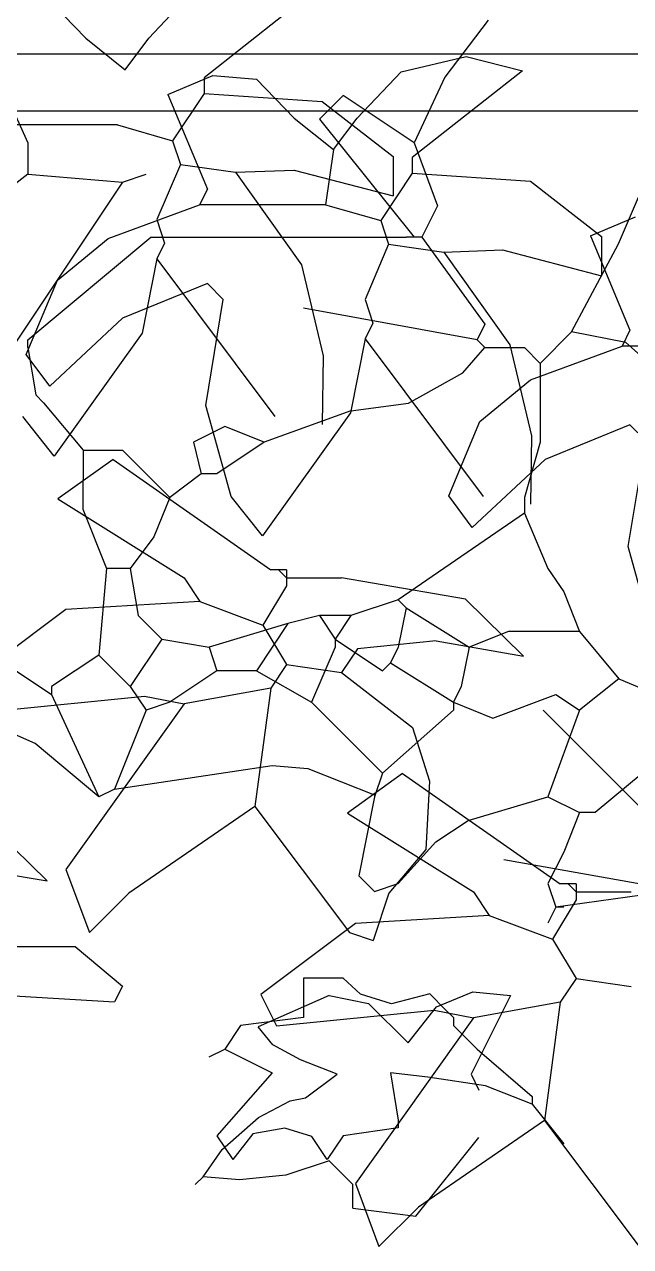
# Model space of a CAD drawing. Header units: millimetres. Extents: x 182 to 305, y 81 to 164.
# Drawn here: x 260.4398 to 260.5463, y 109.4182 to 109.6328 of the extents above; entities that cross this region are included whole.
import ezdxf

# ---------------------------------------------------------------- set-up
doc = ezdxf.new("R2010")
doc.units = ezdxf.units.MM
doc.layers.add('86', color=7, linetype='Continuous')
doc.layers.add('LF', color=7, linetype='Continuous')

msp = doc.modelspace()

# ---------------------------------------------------------------- linework, layer by layer
at = {"layer": '86', "color": 252}
for p, q in [((260.446694, 109.634407), (260.450611, 109.630367)), ((260.446694, 109.634407), (260.450611, 109.630367)), ((260.461679, 109.630367), (260.465509, 109.634407)), ((260.461679, 109.630367), (260.465509, 109.634407)), ((260.485312, 109.634407), (260.471368, 109.623451)), ((260.485312, 109.634407), (260.471368, 109.623451)), ((260.521264, 109.633545), (260.513639, 109.62356)), ((260.521264, 109.633545), (260.513639, 109.62356)), ((260.450611, 109.630367), (260.457527, 109.624834)), ((260.450611, 109.630367), (260.457527, 109.624834)), ((260.457527, 109.624834), (260.461679, 109.630367)), ((260.457527, 109.624834), (260.461679, 109.630367)), ((260.433511, 109.627256), (260.440432, 109.612033)), ((260.433511, 109.627256), (260.440432, 109.612033)), ((260.505982, 109.624506), (260.51742, 109.627169)), ((260.505982, 109.624506), (260.51742, 109.627169)), ((260.51742, 109.627169), (260.527308, 109.624654)), ((260.51742, 109.627169), (260.527308, 109.624654)), ((260.498248, 109.616351), (260.505982, 109.624506)), ((260.498248, 109.616351), (260.505982, 109.624506)), ((260.527308, 109.624654), (260.507938, 109.609434)), ((260.527308, 109.624654), (260.507938, 109.609434)), ((260.465037, 109.620503), (260.472938, 109.623841)), ((260.465037, 109.620503), (260.472938, 109.623841)), ((260.471368, 109.623451), (260.471368, 109.620682)), ((260.471368, 109.623451), (260.471368, 109.620682)), ((260.472938, 109.623841), (260.480564, 109.623175)), ((260.472938, 109.623841), (260.480564, 109.623175)), ((260.480564, 109.623175), (260.487181, 109.616351)), ((260.480564, 109.623175), (260.487181, 109.616351)), ((260.513639, 109.62356), (260.508237, 109.612033)), ((260.513639, 109.62356), (260.508237, 109.612033)), ((260.465037, 109.620503), (260.471957, 109.603896)), ((260.465037, 109.620503), (260.471957, 109.603896)), ((260.471368, 109.620682), (260.46583, 109.612379)), ((260.471368, 109.620682), (260.46583, 109.612379)), ((260.471368, 109.620682), (260.492125, 109.6193)), ((260.471368, 109.620682), (260.492125, 109.6193)), ((260.495782, 109.620336), (260.491631, 109.616185)), ((260.495782, 109.620336), (260.491631, 109.616185)), ((260.508237, 109.612033), (260.495782, 109.620336)), ((260.508237, 109.612033), (260.495782, 109.620336)), ((260.492125, 109.6193), (260.504579, 109.60961)), ((260.492125, 109.6193), (260.504579, 109.60961)), ((260.487181, 109.616351), (260.494097, 109.610817)), ((260.487181, 109.616351), (260.494097, 109.610817)), ((260.491631, 109.616185), (260.508237, 109.595427)), ((260.491631, 109.616185), (260.508237, 109.595427)), ((260.494097, 109.610817), (260.498248, 109.616351)), ((260.494097, 109.610817), (260.498248, 109.616351)), ((260.456145, 109.615148), (260.434005, 109.615148)), ((260.456145, 109.615148), (260.434005, 109.615148)), ((260.456145, 109.615148), (260.46583, 109.612379)), ((260.456145, 109.615148), (260.46583, 109.612379)), ((260.440432, 109.612033), (260.440432, 109.606499)), ((260.440432, 109.612033), (260.440432, 109.606499)), ((260.46583, 109.612379), (260.467217, 109.608228)), ((260.46583, 109.612379), (260.467217, 109.608228)), ((260.508237, 109.612033), (260.512388, 109.600961)), ((260.508237, 109.612033), (260.512388, 109.600961)), ((260.494097, 109.610817), (260.492714, 109.601132)), ((260.494097, 109.610817), (260.492714, 109.601132)), ((260.504579, 109.60961), (260.504579, 109.602694)), ((260.504579, 109.60961), (260.504579, 109.602694)), ((260.507938, 109.609434), (260.507938, 109.606665)), ((260.507938, 109.609434), (260.507938, 109.606665)), ((260.54414, 109.594268), (260.551133, 109.610651)), ((260.54414, 109.594268), (260.551133, 109.610651)), ((260.467217, 109.608228), (260.463065, 109.598543)), ((260.467217, 109.608228), (260.463065, 109.598543)), ((260.467217, 109.608228), (260.476902, 109.606845)), ((260.467217, 109.608228), (260.476902, 109.606845)), ((260.476903, 109.606846), (260.487205, 109.607235)), ((260.476903, 109.606846), (260.487205, 109.607235)), ((260.487205, 109.607235), (260.504579, 109.602694)), ((260.487205, 109.607235), (260.504579, 109.602694)), ((260.440432, 109.606499), (260.427977, 109.59681)), ((260.440432, 109.606499), (260.427977, 109.59681)), ((260.457037, 109.605113), (260.438082, 109.576694)), ((260.457037, 109.605113), (260.438082, 109.576694)), ((260.440432, 109.606499), (260.457037, 109.605113)), ((260.440432, 109.606499), (260.457037, 109.605113)), ((260.457037, 109.605113), (260.461189, 109.606499)), ((260.457037, 109.605113), (260.461189, 109.606499)), ((260.476903, 109.606845), (260.488475, 109.590592)), ((260.476903, 109.606845), (260.488475, 109.590592)), ((260.507938, 109.606665), (260.5024, 109.598363)), ((260.507938, 109.606665), (260.5024, 109.598363)), ((260.507938, 109.606665), (260.528695, 109.605283)), ((260.507938, 109.606665), (260.528695, 109.605283)), ((260.528695, 109.605283), (260.541149, 109.595594)), ((260.528695, 109.605283), (260.541149, 109.595594)), ((260.471957, 109.603896), (260.470575, 109.601132)), ((260.471957, 109.603896), (260.470575, 109.601132)), ((260.45451, 109.595215), (260.470575, 109.601132)), ((260.45451, 109.595215), (260.470575, 109.601132)), ((260.492714, 109.601132), (260.470575, 109.601132)), ((260.492714, 109.601132), (260.470575, 109.601132)), ((260.492714, 109.601132), (260.5024, 109.598363)), ((260.492714, 109.601132), (260.5024, 109.598363)), ((260.512388, 109.600961), (260.509619, 109.595427)), ((260.512388, 109.600961), (260.509619, 109.595427)), ((260.463065, 109.598543), (260.464448, 109.594391)), ((260.463065, 109.598543), (260.464448, 109.594391)), ((260.539234, 109.595702), (260.547135, 109.59904)), ((260.539234, 109.595702), (260.547135, 109.59904)), ((260.5024, 109.598363), (260.503786, 109.594211)), ((260.5024, 109.598363), (260.503786, 109.594211)), ((260.440432, 109.577439), (260.462019, 109.595427)), ((260.440432, 109.577439), (260.462019, 109.595427)), ((260.445614, 109.587892), (260.45451, 109.595215)), ((260.445614, 109.587892), (260.45451, 109.595215)), ((260.462019, 109.595427), (260.506854, 109.595427)), ((260.462019, 109.595427), (260.506854, 109.595427)), ((260.464448, 109.594391), (260.463065, 109.591622)), ((260.464448, 109.594391), (260.463065, 109.591622)), ((260.503786, 109.594211), (260.499635, 109.584526)), ((260.503786, 109.594211), (260.499635, 109.584526)), ((260.503786, 109.594211), (260.513472, 109.592829)), ((260.503786, 109.594211), (260.513472, 109.592829)), ((260.508237, 109.595427), (260.506854, 109.595427)), ((260.508237, 109.595427), (260.506854, 109.595427)), ((260.509619, 109.595427), (260.508237, 109.595427)), ((260.509619, 109.595427), (260.508237, 109.595427)), ((260.509619, 109.595427), (260.520691, 109.580204)), ((260.509619, 109.595427), (260.520691, 109.580204)), ((260.535914, 109.578822), (260.54414, 109.594268)), ((260.535914, 109.578822), (260.54414, 109.594268)), ((260.539234, 109.595702), (260.546155, 109.579096)), ((260.539234, 109.595702), (260.546155, 109.579096)), ((260.541149, 109.595594), (260.541149, 109.588677)), ((260.541149, 109.595594), (260.541149, 109.588677)), ((260.513473, 109.592829), (260.523774, 109.593218)), ((260.513473, 109.592829), (260.523774, 109.593218)), ((260.513473, 109.592828), (260.525045, 109.576575)), ((260.513473, 109.592828), (260.525045, 109.576575)), ((260.523774, 109.593218), (260.541149, 109.588677)), ((260.523774, 109.593218), (260.541149, 109.588677)), ((260.463065, 109.591621), (260.460516, 109.578609)), ((260.463065, 109.591621), (260.460516, 109.578609)), ((260.463065, 109.591622), (260.483822, 109.563945)), ((260.463065, 109.591622), (260.483822, 109.563945)), ((260.488475, 109.590592), (260.492288, 109.574615)), ((260.488475, 109.590592), (260.492288, 109.574615)), ((260.440129, 109.574836), (260.445614, 109.587892)), ((260.440129, 109.574836), (260.445614, 109.587892)), ((260.471957, 109.587292), (260.457052, 109.581235)), ((260.471957, 109.587292), (260.457052, 109.581235)), ((260.471957, 109.587291), (260.474726, 109.584526)), ((260.471957, 109.587291), (260.474726, 109.584526)), ((260.471667, 109.565924), (260.474726, 109.584526)), ((260.471667, 109.565924), (260.474726, 109.584526)), ((260.499635, 109.584526), (260.501017, 109.580374)), ((260.499635, 109.584526), (260.501017, 109.580374)), ((260.519308, 109.577439), (260.488862, 109.582973)), ((260.519308, 109.577439), (260.488862, 109.582973)), ((260.457052, 109.581235), (260.44428, 109.569303)), ((260.457052, 109.581235), (260.44428, 109.569303)), ((260.501017, 109.580374), (260.499635, 109.577605)), ((260.501017, 109.580374), (260.499635, 109.577605)), ((260.520691, 109.580204), (260.519308, 109.577439)), ((260.520691, 109.580204), (260.519308, 109.577439)), ((260.440432, 109.576053), (260.440432, 109.577439)), ((260.440432, 109.576053), (260.440432, 109.577439)), ((260.460516, 109.578609), (260.445076, 109.557026)), ((260.460516, 109.578609), (260.445076, 109.557026)), ((260.499634, 109.577604), (260.497085, 109.564592)), ((260.499634, 109.577604), (260.497085, 109.564592)), ((260.499635, 109.577605), (260.520392, 109.549928)), ((260.499635, 109.577605), (260.520392, 109.549928)), ((260.519308, 109.577439), (260.520691, 109.576053)), ((260.519308, 109.577439), (260.520691, 109.576053)), ((260.535914, 109.578822), (260.530376, 109.573288)), ((260.535914, 109.578822), (260.530376, 109.573288)), ((260.545411, 109.57696), (260.535914, 109.578822)), ((260.545411, 109.57696), (260.535914, 109.578822)), ((260.546155, 109.579096), (260.544772, 109.576331)), ((260.546155, 109.579096), (260.544772, 109.576331)), ((260.440432, 109.576053), (260.441814, 109.56775)), ((260.440432, 109.576053), (260.441814, 109.56775)), ((260.516816, 109.571634), (260.520691, 109.576053)), ((260.516816, 109.571634), (260.520691, 109.576053)), ((260.520691, 109.576053), (260.527611, 109.576053)), ((260.520691, 109.576053), (260.527611, 109.576053)), ((260.525045, 109.576575), (260.528858, 109.560598)), ((260.525045, 109.576575), (260.528858, 109.560598)), ((260.527611, 109.576053), (260.530376, 109.573288)), ((260.527611, 109.576053), (260.530376, 109.573288)), ((260.528707, 109.570415), (260.544772, 109.576331)), ((260.528707, 109.570415), (260.544772, 109.576331)), ((260.566911, 109.576331), (260.544772, 109.576331)), ((260.566911, 109.576331), (260.544772, 109.576331)), ((260.551133, 109.571901), (260.545411, 109.57696)), ((260.551133, 109.571901), (260.545411, 109.57696)), ((260.44428, 109.569303), (260.440129, 109.574836)), ((260.44428, 109.569303), (260.440129, 109.574836)), ((260.492288, 109.574615), (260.492125, 109.562562)), ((260.492288, 109.574615), (260.492125, 109.562562)), ((260.530376, 109.573288), (260.530376, 109.559447)), ((260.530376, 109.573288), (260.530376, 109.559447)), ((260.507284, 109.566309), (260.516816, 109.571634)), ((260.507284, 109.566309), (260.516816, 109.571634)), ((260.519811, 109.563092), (260.528707, 109.570415)), ((260.519811, 109.563092), (260.528707, 109.570415)), ((260.441814, 109.56775), (260.443196, 109.566368)), ((260.441814, 109.56775), (260.443196, 109.566368)), ((260.443196, 109.566368), (260.450117, 109.558065)), ((260.443196, 109.566368), (260.450117, 109.558065)), ((260.497165, 109.564985), (260.507284, 109.566309)), ((260.497165, 109.564985), (260.507284, 109.566309)), ((260.476109, 109.549928), (260.471667, 109.565924)), ((260.476109, 109.549928), (260.471667, 109.565924)), ((260.497085, 109.564592), (260.481645, 109.54301)), ((260.497085, 109.564592), (260.481645, 109.54301)), ((260.497165, 109.564985), (260.481946, 109.559447)), ((260.497165, 109.564985), (260.481946, 109.559447)), ((260.445073, 109.557029), (260.439539, 109.563945)), ((260.445073, 109.557029), (260.439539, 109.563945)), ((260.475025, 109.562216), (260.469491, 109.559447)), ((260.475025, 109.562216), (260.469491, 109.559447)), ((260.481946, 109.559447), (260.475025, 109.562216)), ((260.481946, 109.559447), (260.475025, 109.562216)), ((260.514326, 109.550036), (260.519811, 109.563092)), ((260.514326, 109.550036), (260.519811, 109.563092)), ((260.546155, 109.562492), (260.531249, 109.556435)), ((260.546155, 109.562492), (260.531249, 109.556435)), ((260.546155, 109.56249), (260.548924, 109.559726)), ((260.546155, 109.56249), (260.548924, 109.559726)), ((260.528858, 109.560598), (260.528695, 109.548546)), ((260.528858, 109.560598), (260.528695, 109.548546)), ((260.450117, 109.558065), (260.450093, 109.547669)), ((260.450117, 109.558065), (260.450093, 109.547669)), ((260.450117, 109.558065), (260.457037, 109.558065)), ((260.450117, 109.558065), (260.457037, 109.558065)), ((260.457037, 109.558065), (260.46534, 109.549762)), ((260.457037, 109.558065), (260.46534, 109.549762)), ((260.469491, 109.559447), (260.470874, 109.553913)), ((260.469491, 109.559447), (260.470874, 109.553913)), ((260.481946, 109.559447), (260.473643, 109.553913)), ((260.481946, 109.559447), (260.473643, 109.553913)), ((260.530376, 109.559447), (260.527611, 109.549762)), ((260.530376, 109.559447), (260.527611, 109.549762)), ((260.545864, 109.541123), (260.548924, 109.559726)), ((260.545864, 109.541123), (260.548924, 109.559726)), ((260.455406, 109.556399), (260.445717, 109.549483)), ((260.455406, 109.556399), (260.445717, 109.549483)), ((260.455406, 109.556399), (260.483079, 109.537029)), ((260.455406, 109.556399), (260.483079, 109.537029)), ((260.531249, 109.556435), (260.518477, 109.544502)), ((260.531249, 109.556435), (260.518477, 109.544502)), ((260.470874, 109.553913), (260.46534, 109.549762)), ((260.470874, 109.553913), (260.46534, 109.549762)), ((260.473643, 109.553913), (260.470874, 109.553913)), ((260.473643, 109.553913), (260.470874, 109.553913)), ((260.445717, 109.549483), (260.46786, 109.535642)), ((260.445717, 109.549483), (260.46786, 109.535642)), ((260.46534, 109.549762), (260.462571, 109.542842)), ((260.46534, 109.549762), (260.462571, 109.542842)), ((260.481643, 109.543012), (260.476109, 109.549928)), ((260.481643, 109.543012), (260.476109, 109.549928)), ((260.518477, 109.544502), (260.514326, 109.550036)), ((260.518477, 109.544502), (260.514326, 109.550036)), ((260.527611, 109.549762), (260.527611, 109.546993)), ((260.527611, 109.549762), (260.527611, 109.546993)), ((260.450093, 109.547669), (260.454268, 109.537308)), ((260.450093, 109.547669), (260.454268, 109.537308)), ((260.527611, 109.546993), (260.505468, 109.531774)), ((260.527611, 109.546993), (260.505468, 109.531774)), ((260.527611, 109.546993), (260.531763, 109.537308)), ((260.527611, 109.546993), (260.531763, 109.537308)), ((260.462571, 109.542842), (260.45842, 109.537308)), ((260.462571, 109.542842), (260.45842, 109.537308)), ((260.550306, 109.525128), (260.545864, 109.541123)), ((260.550306, 109.525128), (260.545864, 109.541123)), ((260.454268, 109.537308), (260.452886, 109.522084)), ((260.454268, 109.537308), (260.452886, 109.522084)), ((260.45842, 109.537308), (260.454268, 109.537308)), ((260.45842, 109.537308), (260.454268, 109.537308)), ((260.45842, 109.537308), (260.459802, 109.529005)), ((260.45842, 109.537308), (260.459802, 109.529005)), ((260.484466, 109.537029), (260.483079, 109.537029)), ((260.484466, 109.537029), (260.483079, 109.537029)), ((260.485848, 109.537029), (260.484466, 109.537029)), ((260.484466, 109.537029), (260.485848, 109.535642)), ((260.485848, 109.537029), (260.484466, 109.537029)), ((260.484466, 109.537029), (260.485848, 109.535642)), ((260.485848, 109.537029), (260.485848, 109.535642)), ((260.485848, 109.537029), (260.485848, 109.535642)), ((260.531763, 109.537308), (260.534527, 109.533156)), ((260.531763, 109.537308), (260.534527, 109.533156)), ((260.46786, 109.535642), (260.470625, 109.531491)), ((260.46786, 109.535642), (260.470625, 109.531491)), ((260.485848, 109.53426), (260.481697, 109.527339)), ((260.485848, 109.53426), (260.481697, 109.527339)), ((260.485848, 109.535642), (260.495534, 109.535642)), ((260.485848, 109.535642), (260.485848, 109.53426)), ((260.485848, 109.535642), (260.495534, 109.535642)), ((260.485848, 109.535642), (260.485848, 109.53426)), ((260.517295, 109.531898), (260.495534, 109.535642)), ((260.517295, 109.531898), (260.495534, 109.535642)), ((260.534527, 109.533156), (260.537296, 109.526236)), ((260.534527, 109.533156), (260.537296, 109.526236)), ((260.447103, 109.530108), (260.430498, 109.517654)), ((260.447103, 109.530108), (260.430498, 109.517654)), ((260.470625, 109.531491), (260.447103, 109.530108)), ((260.470625, 109.531491), (260.447103, 109.530108)), ((260.470625, 109.531491), (260.481697, 109.527339)), ((260.470625, 109.531491), (260.481697, 109.527339)), ((260.505468, 109.531774), (260.497165, 109.529005)), ((260.505468, 109.531774), (260.497165, 109.529005)), ((260.505468, 109.531774), (260.506854, 109.530387)), ((260.505468, 109.531774), (260.506854, 109.530387)), ((260.506854, 109.530387), (260.505468, 109.523471)), ((260.506854, 109.530387), (260.505468, 109.523471)), ((260.506854, 109.530387), (260.517922, 109.523471)), ((260.506854, 109.530387), (260.517922, 109.523471)), ((260.527462, 109.521913), (260.517295, 109.531898)), ((260.527462, 109.521913), (260.517295, 109.531898)), ((260.459802, 109.529005), (260.463953, 109.524853)), ((260.459802, 109.529005), (260.463953, 109.524853)), ((260.491631, 109.529005), (260.486097, 109.527622)), ((260.491631, 109.529005), (260.486097, 109.527622)), ((260.497165, 109.529005), (260.491631, 109.529005)), ((260.491631, 109.529005), (260.4944, 109.524853)), ((260.497165, 109.529005), (260.491631, 109.529005)), ((260.491631, 109.529005), (260.4944, 109.524853)), ((260.497165, 109.529005), (260.4944, 109.524853)), ((260.497165, 109.529005), (260.4944, 109.524853)), ((260.486097, 109.527622), (260.472256, 109.523471)), ((260.486097, 109.527622), (260.472256, 109.523471)), ((260.486097, 109.527622), (260.480559, 109.51932)), ((260.486097, 109.527622), (260.480559, 109.51932)), ((260.481697, 109.527339), (260.485848, 109.520423)), ((260.481697, 109.527339), (260.485848, 109.520423)), ((260.524842, 109.526236), (260.517922, 109.523471)), ((260.524842, 109.526236), (260.517922, 109.523471)), ((260.537296, 109.526236), (260.524842, 109.526236)), ((260.537296, 109.526236), (260.524842, 109.526236)), ((260.537296, 109.526236), (260.544217, 109.517933)), ((260.537296, 109.526236), (260.544217, 109.517933)), ((260.463953, 109.524853), (260.45842, 109.516551)), ((260.463953, 109.524853), (260.45842, 109.516551)), ((260.463953, 109.524853), (260.472256, 109.523471)), ((260.463953, 109.524853), (260.472256, 109.523471)), ((260.472256, 109.523471), (260.473643, 109.51932)), ((260.472256, 109.523471), (260.473643, 109.51932)), ((260.4944, 109.523471), (260.490248, 109.513782)), ((260.4944, 109.523471), (260.490248, 109.513782)), ((260.4944, 109.524853), (260.4944, 109.523471)), ((260.4944, 109.524853), (260.502703, 109.51932)), ((260.4944, 109.524853), (260.4944, 109.523471)), ((260.4944, 109.524853), (260.502703, 109.51932)), ((260.512139, 109.524575), (260.498303, 109.523188)), ((260.512139, 109.524575), (260.498303, 109.523188)), ((260.505468, 109.523471), (260.504085, 109.520702)), ((260.505468, 109.523471), (260.504085, 109.520702)), ((260.512139, 109.524575), (260.527462, 109.521913)), ((260.512139, 109.524575), (260.527462, 109.521913)), ((260.517922, 109.523471), (260.516539, 109.516551)), ((260.517922, 109.523471), (260.516539, 109.516551)), ((260.452886, 109.522084), (260.444583, 109.516551)), ((260.452886, 109.522084), (260.444583, 109.516551)), ((260.452886, 109.522084), (260.45842, 109.516551)), ((260.452886, 109.522084), (260.45842, 109.516551)), ((260.498303, 109.523188), (260.495534, 109.519037)), ((260.498303, 109.523188), (260.495534, 109.519037)), ((260.43628, 109.520702), (260.444583, 109.515168)), ((260.43628, 109.520702), (260.444583, 109.515168)), ((260.473643, 109.51932), (260.46534, 109.513782)), ((260.473643, 109.51932), (260.46534, 109.513782)), ((260.480559, 109.51932), (260.473643, 109.51932)), ((260.480559, 109.51932), (260.473643, 109.51932)), ((260.480559, 109.51932), (260.490248, 109.513782)), ((260.480559, 109.51932), (260.490248, 109.513782)), ((260.485848, 109.520423), (260.483079, 109.516272)), ((260.485848, 109.520423), (260.483079, 109.516272)), ((260.485848, 109.520423), (260.495534, 109.519037)), ((260.485848, 109.520423), (260.495534, 109.519037)), ((260.502703, 109.51932), (260.504085, 109.520702)), ((260.502703, 109.51932), (260.504085, 109.520702)), ((260.504085, 109.520702), (260.515157, 109.513782)), ((260.504085, 109.520702), (260.515157, 109.513782)), ((260.495534, 109.519037), (260.507988, 109.509351)), ((260.495534, 109.519037), (260.507988, 109.509351)), ((260.544217, 109.517933), (260.537296, 109.512399)), ((260.544217, 109.517933), (260.537296, 109.512399)), ((260.544217, 109.517933), (260.553902, 109.513782)), ((260.544217, 109.517933), (260.553902, 109.513782)), ((260.433262, 109.51212), (260.46094, 109.514885)), ((260.433262, 109.51212), (260.46094, 109.514885)), ((260.444583, 109.516551), (260.444583, 109.515168)), ((260.444583, 109.516551), (260.444583, 109.515168)), ((260.444583, 109.515168), (260.452886, 109.497176)), ((260.444583, 109.515168), (260.452886, 109.497176)), ((260.45842, 109.516551), (260.461189, 109.512399)), ((260.45842, 109.516551), (260.461189, 109.512399)), ((260.46094, 109.514885), (260.46786, 109.513503)), ((260.46094, 109.514885), (260.46786, 109.513503)), ((260.483079, 109.516272), (260.46786, 109.513503)), ((260.483079, 109.516272), (260.46786, 109.513503)), ((260.483079, 109.516272), (260.480315, 109.495515)), ((260.483079, 109.516272), (260.480315, 109.495515)), ((260.516539, 109.516551), (260.515157, 109.513782)), ((260.516539, 109.516551), (260.515157, 109.513782)), ((260.522073, 109.511017), (260.533145, 109.515168)), ((260.522073, 109.511017), (260.533145, 109.515168)), ((260.533145, 109.515168), (260.537296, 109.512399)), ((260.533145, 109.515168), (260.537296, 109.512399)), ((260.46786, 109.513503), (260.447103, 109.484443)), ((260.46786, 109.513503), (260.447103, 109.484443)), ((260.46534, 109.513782), (260.461189, 109.512399)), ((260.46534, 109.513782), (260.461189, 109.512399)), ((260.490248, 109.513782), (260.502703, 109.501327)), ((260.490248, 109.513782), (260.502703, 109.501327)), ((260.515157, 109.513782), (260.515157, 109.512399)), ((260.515157, 109.513782), (260.522073, 109.511017)), ((260.515157, 109.513782), (260.515157, 109.512399)), ((260.515157, 109.513782), (260.522073, 109.511017)), ((260.441705, 109.506528), (260.431538, 109.511055)), ((260.441705, 109.506528), (260.431538, 109.511055)), ((260.461189, 109.512399), (260.455651, 109.498563)), ((260.461189, 109.512399), (260.455651, 109.498563)), ((260.515157, 109.512399), (260.502703, 109.501327)), ((260.515157, 109.512399), (260.502703, 109.501327)), ((260.530908, 109.512399), (260.564316, 109.478991)), ((260.530908, 109.512399), (260.564316, 109.478991)), ((260.537296, 109.512399), (260.531763, 109.497176)), ((260.537296, 109.512399), (260.531763, 109.497176)), ((260.507988, 109.509351), (260.51094, 109.499944)), ((260.507988, 109.509351), (260.51094, 109.499944)), ((260.452886, 109.497176), (260.441705, 109.506528)), ((260.452886, 109.497176), (260.441705, 109.506528)), ((260.556671, 109.508248), (260.540065, 109.494411)), ((260.556671, 109.508248), (260.540065, 109.494411)), ((260.455651, 109.498563), (260.483328, 109.502714)), ((260.455651, 109.498563), (260.483328, 109.502714)), ((260.483328, 109.502714), (260.489603, 109.502185)), ((260.483328, 109.502714), (260.489603, 109.502185)), ((260.489603, 109.502185), (260.501423, 109.49748)), ((260.489603, 109.502185), (260.501423, 109.49748)), ((260.50624, 109.501257), (260.496551, 109.49434)), ((260.50624, 109.501257), (260.496551, 109.49434)), ((260.502703, 109.501327), (260.501316, 109.497176)), ((260.502703, 109.501327), (260.501316, 109.497176)), ((260.50624, 109.501257), (260.533913, 109.481886)), ((260.50624, 109.501257), (260.533913, 109.481886)), ((260.51094, 109.499944), (260.510305, 109.487961)), ((260.51094, 109.499944), (260.510305, 109.487961)), ((260.455651, 109.498563), (260.452886, 109.497176)), ((260.455651, 109.498563), (260.452886, 109.497176)), ((260.480315, 109.495515), (260.458171, 109.480292)), ((260.480315, 109.495515), (260.458171, 109.480292)), ((260.480315, 109.495515), (260.49692, 109.473371)), ((260.480315, 109.495515), (260.49692, 109.473371)), ((260.501316, 109.497176), (260.498551, 109.483339)), ((260.501316, 109.497176), (260.498551, 109.483339)), ((260.517734, 109.493022), (260.531763, 109.497176)), ((260.517734, 109.493022), (260.531763, 109.497176)), ((260.531763, 109.497176), (260.537296, 109.494411)), ((260.531763, 109.497176), (260.537296, 109.494411)), ((260.496551, 109.49434), (260.518694, 109.4805)), ((260.496551, 109.49434), (260.518694, 109.4805)), ((260.537296, 109.494411), (260.534527, 109.487491)), ((260.537296, 109.494411), (260.534527, 109.487491)), ((260.540065, 109.494411), (260.537296, 109.494411)), ((260.540065, 109.494411), (260.537296, 109.494411)), ((260.443801, 109.482415), (260.433634, 109.4924)), ((260.443801, 109.482415), (260.433634, 109.4924)), ((260.512061, 109.489308), (260.517734, 109.493022)), ((260.512061, 109.489308), (260.517734, 109.493022)), ((260.505468, 109.481957), (260.512061, 109.489308)), ((260.505468, 109.481957), (260.512061, 109.489308)), ((260.510305, 109.487961), (260.503837, 109.480292)), ((260.510305, 109.487961), (260.503837, 109.480292)), ((260.534527, 109.487491), (260.531763, 109.481957)), ((260.534527, 109.487491), (260.531763, 109.481957)), ((260.428478, 109.485077), (260.443801, 109.482415)), ((260.428478, 109.485077), (260.443801, 109.482415)), ((260.564316, 109.478991), (260.523992, 109.486108)), ((260.564316, 109.478991), (260.523992, 109.486108)), ((260.447103, 109.484443), (260.451255, 109.473371)), ((260.447103, 109.484443), (260.451255, 109.473371)), ((260.498551, 109.483339), (260.501316, 109.48057)), ((260.498551, 109.483339), (260.501316, 109.48057)), ((260.501316, 109.48057), (260.505468, 109.481957)), ((260.501316, 109.48057), (260.505468, 109.481957)), ((260.518694, 109.4805), (260.521459, 109.476348)), ((260.518694, 109.4805), (260.521459, 109.476348)), ((260.531763, 109.481957), (260.533145, 109.477805)), ((260.531763, 109.481957), (260.533145, 109.477805)), ((260.5353, 109.481886), (260.533913, 109.481886)), ((260.5353, 109.481886), (260.533913, 109.481886)), ((260.536682, 109.481886), (260.5353, 109.481886)), ((260.5353, 109.481886), (260.536682, 109.4805)), ((260.536682, 109.481886), (260.5353, 109.481886)), ((260.5353, 109.481886), (260.536682, 109.4805)), ((260.536682, 109.481886), (260.536682, 109.4805)), ((260.536682, 109.481886), (260.536682, 109.4805)), ((260.536682, 109.4805), (260.546368, 109.4805)), ((260.536682, 109.4805), (260.536682, 109.479117)), ((260.536682, 109.4805), (260.546368, 109.4805)), ((260.536682, 109.4805), (260.536682, 109.479117)), ((260.458171, 109.480292), (260.451255, 109.473371)), ((260.458171, 109.480292), (260.451255, 109.473371)), ((260.503837, 109.480292), (260.501072, 109.471989)), ((260.503837, 109.480292), (260.501072, 109.471989)), ((260.536682, 109.479117), (260.532531, 109.472197)), ((260.536682, 109.479117), (260.532531, 109.472197)), ((260.548229, 109.479897), (260.533145, 109.477805)), ((260.548229, 109.479897), (260.533145, 109.477805)), ((260.521459, 109.476348), (260.497937, 109.474966)), ((260.521459, 109.476348), (260.497937, 109.474966)), ((260.521459, 109.476348), (260.532531, 109.472197)), ((260.521459, 109.476348), (260.532531, 109.472197)), ((260.533145, 109.477805), (260.531763, 109.475036)), ((260.533145, 109.477805), (260.531763, 109.475036)), ((260.534527, 109.477805), (260.533145, 109.477805)), ((260.534527, 109.477805), (260.533145, 109.477805)), ((260.497937, 109.474966), (260.481332, 109.462511)), ((260.497937, 109.474966), (260.481332, 109.462511)), ((260.49692, 109.473371), (260.501072, 109.471989)), ((260.49692, 109.473371), (260.501072, 109.471989)), ((260.532531, 109.472197), (260.536682, 109.46528)), ((260.532531, 109.472197), (260.536682, 109.46528)), ((260.432129, 109.470885), (260.448734, 109.470885)), ((260.432129, 109.470885), (260.448734, 109.470885)), ((260.448734, 109.470885), (260.457037, 109.463965)), ((260.448734, 109.470885), (260.457037, 109.463965)), ((260.457037, 109.463965), (260.455651, 109.4612)), ((260.457037, 109.463965), (260.455651, 109.4612)), ((260.495782, 109.465351), (260.488862, 109.465351)), ((260.488862, 109.465351), (260.488862, 109.458431)), ((260.495782, 109.465351), (260.488862, 109.465351)), ((260.488862, 109.465351), (260.488862, 109.458431)), ((260.498823, 109.462561), (260.495782, 109.465351)), ((260.498823, 109.462561), (260.495782, 109.465351)), ((260.536682, 109.46528), (260.533913, 109.461129)), ((260.536682, 109.46528), (260.533913, 109.461129)), ((260.536682, 109.46528), (260.546368, 109.463894)), ((260.536682, 109.46528), (260.546368, 109.463894)), ((260.432129, 109.462582), (260.455651, 109.4612)), ((260.432129, 109.462582), (260.455651, 109.4612)), ((260.493344, 109.462313), (260.48089, 109.456779)), ((260.493344, 109.462313), (260.48089, 109.456779)), ((260.481332, 109.462511), (260.484096, 109.456978)), ((260.481332, 109.462511), (260.484096, 109.456978)), ((260.493344, 109.462313), (260.500264, 109.460931)), ((260.493344, 109.462313), (260.500264, 109.460931)), ((260.50426, 109.460828), (260.498823, 109.462561)), ((260.50426, 109.460828), (260.498823, 109.462561)), ((260.511005, 109.462582), (260.50426, 109.460828)), ((260.511005, 109.462582), (260.50426, 109.460828)), ((260.51377, 109.459813), (260.511005, 109.462582)), ((260.51377, 109.459813), (260.511005, 109.462582)), ((260.512186, 109.460314), (260.51854, 109.462977)), ((260.512186, 109.460314), (260.51854, 109.462977)), ((260.525173, 109.462313), (260.518252, 109.448477)), ((260.525173, 109.462313), (260.518252, 109.448477)), ((260.51854, 109.462977), (260.525173, 109.462313)), ((260.51854, 109.462977), (260.525173, 109.462313)), ((260.484096, 109.456978), (260.511774, 109.459743)), ((260.484096, 109.456978), (260.511774, 109.459743)), ((260.500264, 109.460931), (260.507185, 109.45401)), ((260.500264, 109.460931), (260.507185, 109.45401)), ((260.507185, 109.45401), (260.512186, 109.460314)), ((260.507185, 109.45401), (260.512186, 109.460314)), ((260.511774, 109.459743), (260.518694, 109.45836)), ((260.511774, 109.459743), (260.518694, 109.45836)), ((260.51377, 109.459813), (260.515157, 109.458431)), ((260.51377, 109.459813), (260.515157, 109.458431)), ((260.533913, 109.461129), (260.518694, 109.45836)), ((260.533913, 109.461129), (260.518694, 109.45836)), ((260.533913, 109.461129), (260.531149, 109.440372)), ((260.533913, 109.461129), (260.531149, 109.440372)), ((260.477794, 109.457048), (260.475025, 109.452897)), ((260.477794, 109.457048), (260.475025, 109.452897)), ((260.488862, 109.458431), (260.477794, 109.457048)), ((260.488862, 109.458431), (260.477794, 109.457048)), ((260.518694, 109.45836), (260.497937, 109.4293)), ((260.518694, 109.45836), (260.497937, 109.4293)), ((260.515157, 109.458431), (260.515157, 109.457048)), ((260.515157, 109.458431), (260.515157, 109.457048)), ((260.515157, 109.457048), (260.519308, 109.452897)), ((260.515157, 109.457048), (260.519308, 109.452897)), ((260.483463, 109.453657), (260.48089, 109.456779)), ((260.483463, 109.453657), (260.48089, 109.456779)), ((260.472256, 109.45151), (260.475025, 109.452897)), ((260.472256, 109.45151), (260.475025, 109.452897)), ((260.475025, 109.452897), (260.483328, 109.448746)), ((260.475025, 109.452897), (260.483328, 109.448746)), ((260.488293, 109.450994), (260.483463, 109.453657)), ((260.488293, 109.450994), (260.483463, 109.453657)), ((260.519308, 109.452897), (260.528994, 109.444594)), ((260.519308, 109.452897), (260.528994, 109.444594)), ((260.49473, 109.448477), (260.488293, 109.450994)), ((260.49473, 109.448477), (260.488293, 109.450994)), ((260.483328, 109.448746), (260.473643, 109.437674)), ((260.483328, 109.448746), (260.473643, 109.437674)), ((260.489192, 109.444325), (260.49473, 109.448477)), ((260.489192, 109.444325), (260.49473, 109.448477)), ((260.504085, 109.448746), (260.505468, 109.440443)), ((260.510643, 109.44795), (260.504085, 109.448746)), ((260.504085, 109.448746), (260.505468, 109.440443)), ((260.510643, 109.44795), (260.504085, 109.448746)), ((260.518252, 109.448477), (260.519639, 109.445708)), ((260.518252, 109.448477), (260.519639, 109.445708)), ((260.520808, 109.446464), (260.510643, 109.44795)), ((260.520808, 109.446464), (260.510643, 109.44795)), ((260.528994, 109.443208), (260.520808, 109.446464)), ((260.528994, 109.443208), (260.520808, 109.446464)), ((260.486513, 109.443804), (260.489192, 109.444325)), ((260.486513, 109.443804), (260.489192, 109.444325)), ((260.528994, 109.444594), (260.528994, 109.443208)), ((260.528994, 109.444594), (260.528994, 109.443208)), ((260.480921, 109.440875), (260.486513, 109.443804)), ((260.480921, 109.440875), (260.486513, 109.443804)), ((260.528994, 109.443208), (260.534527, 109.436291)), ((260.528994, 109.443208), (260.534527, 109.436291)), ((260.474567, 109.435283), (260.480921, 109.440875)), ((260.474567, 109.435283), (260.480921, 109.440875)), ((260.505468, 109.440443), (260.505468, 109.439056)), ((260.505468, 109.440443), (260.505468, 109.439056)), ((260.531149, 109.440372), (260.509005, 109.425149)), ((260.531149, 109.440372), (260.509005, 109.425149)), ((260.531149, 109.440372), (260.547754, 109.418228)), ((260.531149, 109.440372), (260.547754, 109.418228)), ((260.473643, 109.437674), (260.476408, 109.433522)), ((260.473643, 109.437674), (260.476408, 109.433522)), ((260.479911, 109.438044), (260.476408, 109.433522)), ((260.479911, 109.438044), (260.476408, 109.433522)), ((260.485585, 109.439034), (260.479911, 109.438044)), ((260.485585, 109.439034), (260.479911, 109.438044)), ((260.490313, 109.437548), (260.485585, 109.439034)), ((260.490313, 109.437548), (260.485585, 109.439034)), ((260.493013, 109.433522), (260.490313, 109.437548)), ((260.493013, 109.433522), (260.490313, 109.437548)), ((260.495782, 109.437674), (260.493013, 109.433522)), ((260.495782, 109.437674), (260.493013, 109.433522)), ((260.505468, 109.439056), (260.495782, 109.437674)), ((260.505468, 109.439056), (260.495782, 109.437674)), ((260.508567, 109.423568), (260.519639, 109.437405)), ((260.508567, 109.423568), (260.519639, 109.437405)), ((260.471203, 109.430484), (260.474567, 109.435283)), ((260.471203, 109.430484), (260.474567, 109.435283)), ((260.493344, 109.433253), (260.485751, 109.430756)), ((260.493344, 109.433253), (260.485751, 109.430756)), ((260.497495, 109.429102), (260.493344, 109.433253)), ((260.497495, 109.429102), (260.493344, 109.433253)), ((260.471204, 109.430484), (260.469822, 109.429102)), ((260.471204, 109.430484), (260.469822, 109.429102)), ((260.477617, 109.429957), (260.471203, 109.430484)), ((260.477617, 109.429957), (260.471203, 109.430484)), ((260.485751, 109.430756), (260.477617, 109.429957)), ((260.485751, 109.430756), (260.477617, 109.429957)), ((260.497495, 109.42495), (260.497495, 109.429102)), ((260.497495, 109.42495), (260.497495, 109.429102)), ((260.497937, 109.4293), (260.502089, 109.418228)), ((260.497937, 109.4293), (260.502089, 109.418228)), ((260.497495, 109.42495), (260.508567, 109.423568)), ((260.497495, 109.42495), (260.508567, 109.423568)), ((260.509005, 109.425149), (260.502089, 109.418228)), ((260.509005, 109.425149), (260.502089, 109.418228))]:
    msp.add_line(p, q, dxfattribs=at)
at = {"layer": 'LF', "color": 252}
for p, q in [((260.94902, 109.627592), (255.036942, 109.627592)), ((260.950801, 109.617592), (255.036942, 109.617592))]:
    msp.add_line(p, q, dxfattribs=at)

doc.saveas('drawing.dxf')
